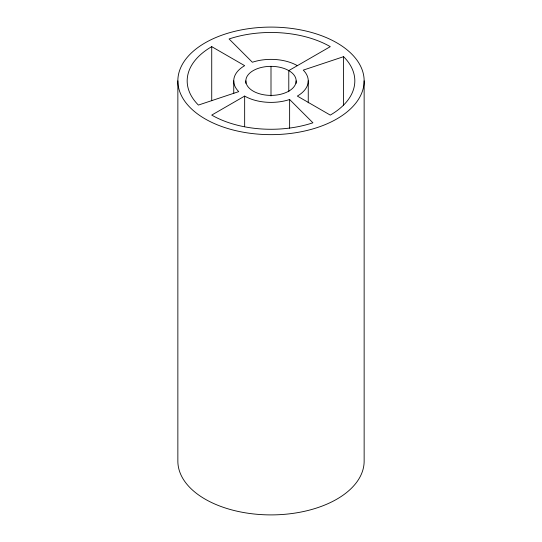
<?xml version="1.0" encoding="UTF-8"?>
<svg xmlns="http://www.w3.org/2000/svg" width="542" height="542" viewBox="0 0 542 542"><rect width="100%" height="100%" fill="white"/><g stroke="black" fill="none" stroke-linecap="round" stroke-linejoin="round"><path stroke-width="0.81" d="M244.659 96.083L211.726 115.094A83.827 48.401 0 0 0 312.917 122.79L289.631 99.504A37.256 21.511 0 0 1 244.659 96.083L244.659 126.503M343.594 56.673L303.263 70.121A37.256 21.511 0 0 1 297.341 96.083L330.274 115.094A83.827 48.401 0 0 0 343.594 56.673L343.594 105.683M211.726 46.653L244.659 65.663A37.256 21.511 0 0 0 238.737 91.632L198.406 105.073A83.827 48.401 0 0 1 211.726 46.653L211.726 100.731M364.143 80.873A93.143 53.773 0 0 1 224.429 127.445A93.143 53.773 0 0 1 224.429 34.302A93.143 53.773 0 0 1 364.143 80.873L364.143 461.127A93.143 53.773 0 0 1 271 514.9A93.143 53.773 0 0 1 177.857 461.127L177.857 80.873M308.256 80.873L308.256 102.845M296.149 80.873A25.149 14.519 0 0 1 258.426 93.448A25.149 14.519 0 0 1 258.426 68.299A25.149 14.519 0 0 1 296.149 80.873L296.149 83.407M289.631 99.504L289.631 128.23M288.784 91.734L288.784 70.609L330.274 46.653A83.827 48.401 0 0 0 229.083 38.963L252.369 62.249A37.256 21.511 0 0 1 297.341 65.663M271 66.354L271 95.934M245.851 80.873L245.851 83.407M233.744 80.873L233.744 93.549"/></g></svg>
